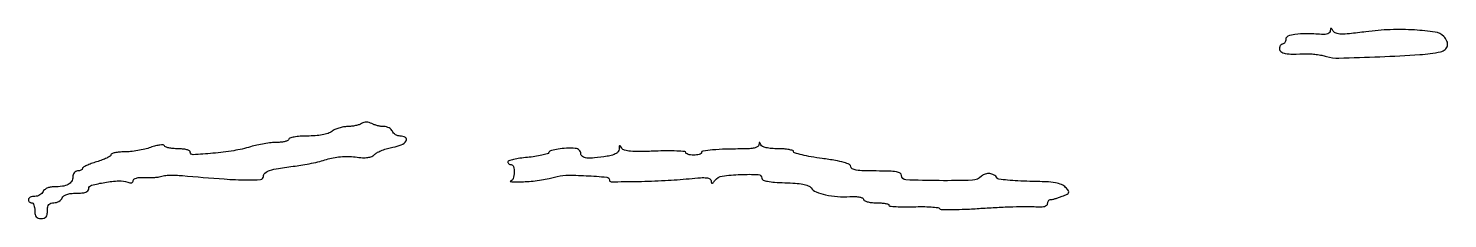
# Model space of a CAD drawing. Extents: x 78 to 525, y 301 to 361.
import ezdxf

# ---------------------------------------------------------------- set-up
doc = ezdxf.new("R2010")
doc.units = 0

msp = doc.modelspace()

# ---------------------------------------------------------------- linework, layer by layer
for points in [[(488.015313, 360.174634, -0.17915), (487.811245, 359.642338, -0.114977), (487.267255, 359.252978, -0.077084), (486.396302, 359.041313, -0.037614), (485.25, 359.030596, 0.013823), (480.372442, 359.216997, 0.03646), (476.885295, 358.999344, 0.054623), (474.657845, 358.443945, 0.314081), (474, 357.5, -0.064853), (473.925306, 356.926543, -0.082425), (473.70625, 356.440625, -0.098894), (473.381354, 356.115568, -0.148195), (473, 356, 0.148195), (472.618646, 355.884432, 0.098894), (472.29375, 355.559375, 0.082425), (472.074694, 355.073457, 0.064853), (472, 354.5, 0.248335), (472.481159, 353.590974, 0.103945), (473.802086, 353.04799, 0.046608), (476.246033, 352.828148, 0.010031), (480.5, 352.928121, -0.028839), (481.887441, 352.908551, -0.015427), (483.593297, 352.73288, -0.015312), (485.328781, 352.445513, -0.023064), (486.817606, 352.079855, 0.07834), (490.709069, 351.568749, 0.003892), (503.638226, 352.002721, 0.005956), (516.229267, 352.673824, 0.035426), (522.75, 353.566043, 0.11947), (524.188986, 354.251624, 0.173727), (524.910329, 355.443232, 0.155498), (524.749009, 356.928344, 0.09243), (523.73344, 358.409417, 0.161889), (521.040243, 359.758567, 0.021033), (514.557325, 360.417888, 0.023974), (506.918272, 360.504625, 0.023381), (499.241255, 359.863345, -0.005), (494.018657, 359.23312, -0.032474), (491.373823, 359.113582, -0.073035), (489.836806, 359.370418, -0.175578), (488.937453, 360.066963, 0.013425), (488.462132, 360.775278, 0.212274), (488.218171, 360.919721, 0.410772), (488.058677, 360.795096, 0.02912)], [(182.946118, 330.945537, -0.063899), (182.184389, 330.590211, -0.023943), (181.043547, 330.285541, -0.023256), (179.75466, 330.068822, -0.0261), (178.5, 329.983509, 0.040647), (177.209168, 329.857964, 0.02985), (175.811043, 329.518951, 0.030426), (174.518241, 329.034695, 0.057144), (173.55887, 328.468197, -0.084249), (172.386004, 327.858396, -0.031043), (170.572618, 327.396729, -0.027341), (168.335653, 327.098454, -0.019475), (165.80887, 327, 0.016099), (163.576707, 326.92811, 0.026529), (161.702218, 326.706962, 0.024906), (160.298759, 326.392708, 0.337146), (160, 326, -0.286674), (159.758166, 325.612872, -0.047725), (158.898438, 325.29057, -0.039935), (157.687022, 325.065788, -0.025193), (156.25, 324.989176, 0.026842), (154.492368, 324.889663, 0.013317), (152.279687, 324.584932, 0.013177), (149.996699, 324.146239, 0.018824), (148, 323.628226, -0.032118), (142.657334, 322.39266, -0.018603), (136.115593, 321.564993, -0.009569), (129.852415, 321.128926, -0.429046), (129, 321.939448, 0.285183), (128.745672, 322.349086, 0.04882), (127.849479, 322.688463, 0.040547), (126.584204, 322.923135, 0.02559), (125.083333, 323, -0.021893), (123.558808, 323.066785, -0.031212), (122.219271, 323.269186, -0.031915), (121.192779, 323.560112, -0.224129), (120.833333, 323.916377, 0.30234), (120.461559, 324.19014, 0.039762), (119.431245, 324.157195, 0.03509), (118.068648, 323.906994, 0.021308), (116.5, 323.431434, -0.026131), (114.660519, 322.893073, -0.015612), (112.426563, 322.437328, -0.01561), (110.167399, 322.121709, -0.026018), (108.25, 322.015056, 0.019716), (106.620994, 321.945017, 0.031846), (105.248437, 321.743096, 0.033677), (104.244297, 321.457539, 0.316583), (104, 321.110376, -0.260513), (103.766809, 320.69319, -0.023355), (102.678125, 320.091777, -0.025694), (101.224276, 319.465719, -0.017036), (99.5, 318.892061, 0.014967), (97.775544, 318.326258, 0.022892), (96.321875, 317.724053, 0.019203), (95.216323, 317.152812, 0.270168), (95, 316.781685, -0.18464), (94.885913, 316.483274, -0.090258), (94.559375, 316.22962, -0.070118), (94.073987, 316.057704, -0.050139), (93.5, 316, 0.125389), (92.927938, 315.854248, 0.100779), (92.440625, 315.443928, 0.090193), (92.113102, 314.830154, 0.077727), (92, 314.106989, -0.138922), (91.610586, 312.732478, -0.1356), (90.555363, 311.751234, -0.087594), (88.726523, 311.175896, -0.032523), (86.025201, 311, 0.048332), (84.893641, 310.890362, 0.055996), (83.861684, 310.565418, 0.064178), (83.064452, 310.081981, 0.133561), (82.638374, 309.5, -0.104363), (82.267132, 308.926359, -0.06668), (81.635134, 308.440625, -0.06271), (80.850994, 308.111994, -0.068006), (80.031385, 308, 0.047258), (79.253918, 307.926353, 0.067241), (78.596719, 307.70625, 0.087393), (78.153584, 307.381936, 0.193529), (78, 307, 0.099038), (78.076342, 306.618362, 0.097945), (78.29375, 306.29375, 0.097945), (78.618362, 306.076342, 0.099038), (79, 306, -0.226478), (79.382936, 305.817169, -0.074992), (79.70625, 305.265625, -0.057076), (79.926884, 304.457356, -0.038131), (80, 303.5, 0.044917), (80.106468, 302.317234, 0.124434), (80.45, 301.5625, 0.149477), (81.064742, 301.142566, 0.07578), (82, 301, 0.07578), (82.935258, 301.142566, 0.149477), (83.55, 301.5625, 0.124434), (83.893532, 302.317234, 0.044917), (84, 303.5, -0.044891), (84.107001, 304.689377, -0.126393), (84.453138, 305.442328, -0.150197), (85.075682, 305.85941, -0.073159), (86.031385, 306, 0.068006), (86.850994, 306.111994, 0.06271), (87.635134, 306.440625, 0.06668), (88.267132, 306.926359, 0.104363), (88.638374, 307.5, -0.147116), (89.137371, 308.144888, -0.074201), (90.061664, 308.61671, -0.054096), (91.38764, 308.907339, -0.026927), (93.106989, 309, 0.022325), (94.855875, 309.078128, 0.0632), (96.047177, 309.338927, 0.109414), (96.745189, 309.776266, 0.20092), (97, 310.384777, -0.340826), (97.86347, 311.504361, -0.022831), (102.081925, 312.4089, -0.029086), (106.50576, 312.885924, -0.104293), (109.296844, 312.439585, 0.052622), (109.986088, 312.255301, 0.114938), (110.528278, 312.29482, 0.169044), (110.869481, 312.547039, 0.150961), (111, 312.96948, -0.249787), (111.254897, 313.447875, -0.084637), (111.997773, 313.782132, -0.053746), (113.175741, 313.956011, -0.023792), (114.75, 313.942769, 0.016928), (116.295702, 313.908552, 0.016965), (117.839062, 313.979051, 0.017052), (119.178533, 314.131972, 0.062376), (120, 314.361413, -0.07716), (120.880638, 314.579665, -0.014813), (122.528125, 314.677475, -0.01546), (124.475767, 314.675055, -0.0137), (126.5, 314.554355, 0.002914), (139.690653, 313.481895, 0.015919), (146.840712, 313.170946, 0.022592), (151.128423, 313.314852, 0.391339), (152, 314.257895, -0.220617), (152.513199, 315.364387, -0.09634), (153.958546, 316.17315, -0.042004), (156.735312, 316.835361, -0.007582), (162, 317.550371, 0.013117), (164.422918, 317.906786, 0.008902), (167.161622, 318.433745, 0.008974), (169.789811, 319.037592, 0.017719), (171.848075, 319.627715, -0.030465), (173.995034, 320.184488, -0.026546), (176.294912, 320.508003, -0.026301), (178.639719, 320.587945, -0.028352), (180.92127, 320.416056, 0.018337), (183.256836, 320.193, 0.049009), (184.926024, 320.258791, 0.070055), (186.164928, 320.611311, 0.092337), (187.131478, 321.274335, -0.078736), (187.984714, 321.894159, -0.025609), (189.411639, 322.531209, -0.024806), (191.094618, 323.087229, -0.025535), (192.808283, 323.46761, 0.058172), (195.452646, 324.23827, 0.149627), (196.963206, 325.502468, 0.418296), (196.738736, 326.528146, 0.141683), (195.106989, 327, -0.07271), (194.340293, 327.112085, -0.064008), (193.600966, 327.440625, -0.066864), (192.999607, 327.926463, -0.098143), (192.638374, 328.5, 0.107252), (192.262425, 329.073701, 0.066496), (191.615822, 329.559375, 0.062061), (190.810396, 329.888058, 0.065969), (189.965643, 330, -0.036231), (189.036017, 330.067452, -0.023276), (187.973969, 330.273253, -0.023381), (186.947752, 330.57358, -0.040006), (186.130377, 330.930225, 0.059354), (185.320013, 331.247173, 0.062443), (184.47181, 331.357662, 0.06532), (183.657496, 331.254806, 0.077151)], [(308.078947, 324.240562, -0.235606), (307.769427, 323.706649, -0.073764), (306.906338, 323.305178, -0.049022), (305.560498, 323.046122, -0.021667), (303.75, 322.957577, 0.005095), (297.626297, 322.861241, 0.014943), (293.414271, 322.625949, 0.012404), (290.455015, 322.297632, 0.375118), (290, 321.776477, -0.265572), (289.82922, 321.477623, -0.057897), (289.265625, 321.22809, -0.045902), (288.457821, 321.056416, -0.029425), (287.5, 321, -0.031465), (286.542282, 321.060328, -0.048646), (285.734375, 321.243567, -0.062367), (285.17437, 321.510513, -0.255715), (285, 321.829163, 0.393529), (284.703019, 322.148058, 0.007062), (282.168962, 322.292685, 0.013441), (279.057836, 322.34249, 0.008055), (275.362423, 322.242751, -0.006631), (270.571906, 322.099802, -0.026049), (267.619141, 322.204719, -0.04162), (265.751121, 322.526903, -0.19021), (264.877736, 323.163588, 0.017613), (264.428769, 323.819597, 0.323696), (264.201692, 323.892159, 0.303592), (264.049851, 323.698317, 0.016385), (264.015313, 322.880842, -0.158158), (263.764708, 322.132583, -0.099687), (263.075267, 321.509123, -0.065835), (261.915449, 321.011928, -0.027431), (260.25, 320.641848, -0.0132), (256.286347, 320.093747, -0.053716), (253.855942, 320.084796, -0.118642), (252.510003, 320.560639, -0.253955), (252, 321.5, 0.113754), (251.866203, 322.08049, 0.094082), (251.485938, 322.590502, 0.087841), (250.918395, 322.952098, 0.083081), (250.25, 323.105963, 0.023758), (247.431092, 323.142526, 0.029602), (244.82351, 322.897419, 0.029101), (242.735817, 322.450055, 0.188634), (241.890235, 321.81763, -0.183571), (241.349337, 321.404767, -0.016186), (239.655895, 320.960643, -0.019498), (237.53671, 320.563786, -0.013927), (235.140235, 320.279, 0.013054), (232.786445, 320.003449, 0.021077), (230.803694, 319.632824, 0.016388), (229.270843, 319.225524, 0.330921), (229, 318.861111, 0.11538), (229.076819, 318.532644, 0.100436), (229.29375, 318.252951, 0.093409), (229.618122, 318.065228, 0.084791), (230, 318, -0.342462), (230.779093, 317.395483, -0.072154), (230.97572, 315.56422, -0.065673), (230.64696, 313.628732, -0.241972), (229.805846, 312.768615, 0.7942), (229.817881, 312.640053, 0.027727), (230.678278, 312.571398, 0.012853), (232.288854, 312.573844, 0.00541), (234.452725, 312.656204, 0.014061), (236.938879, 312.847979, 0.011559), (239.579271, 313.188402, 0.011726), (241.991256, 313.614337, 0.030143), (243.702493, 314.066829, -0.07712), (247.267109, 314.659798, -0.015988), (253.638615, 314.525534, -0.008608), (260.159154, 314.06665, -0.389259), (260.999008, 313.148509, 0.417253), (261.542518, 312.608955, 0.002102), (269.97244, 312.718886, 0.008484), (278.504083, 313.010878, 0.011761), (286.135312, 313.581992, -0.007608), (289.709355, 313.879335, -0.042361), (291.632022, 313.846871, -0.104267), (292.647782, 313.522237, -0.263512), (293.031803, 312.87921, 0.048653), (293.105127, 312.272572, 0.401421), (293.315359, 312.131864, 0.17297), (293.653023, 312.323494, 0.015214), (294.281803, 313.098472, -0.198371), (296.48154, 314.381252, -0.023646), (302.215862, 314.89296, -0.021386), (307.877174, 314.887033, -0.399225), (309.009258, 313.713229, 0.307607), (309.394113, 313.156052, 0.044753), (310.789091, 312.754867, 0.030965), (312.992304, 312.469785, 0.010517), (316.219982, 312.32206, -0.012082), (319.531738, 312.160095, -0.030161), (321.931967, 311.838152, -0.041039), (323.600388, 311.3662, -0.146464), (324.475012, 310.703286, 0.138881), (326.078007, 309.450368, 0.041038), (329.078798, 308.504328, 0.037587), (332.793255, 307.949656, 0.032163), (336.75, 307.914876, -0.021064), (338.464674, 307.937844, -0.041588), (339.817012, 307.785943, -0.056586), (340.727418, 307.496285, -0.295613), (341, 307.075529, 0.286147), (341.258997, 306.660025, 0.048369), (342.175, 306.315937, 0.040287), (343.467182, 306.077941, 0.025408), (345, 306, -0.017644), (346.533217, 305.945879, -0.028718), (347.824608, 305.779688, -0.028401), (348.782795, 305.542973, -0.329613), (348.998665, 305.25, 0.385271), (349.260804, 304.959258, 0.008946), (351.258647, 304.791637, 0.015206), (353.74303, 304.703642, 0.009133), (356.694095, 304.742805, -0.009924), (359.683651, 304.777749, -0.01486), (362.29284, 304.678871, -0.009722), (364.425985, 304.492732, -0.218109), (364.94543, 304.184196, 0.242699), (365.506238, 303.885589, 0.004358), (369.00897, 303.870294, 0.009799), (373.168703, 303.969926, 0.006251), (378, 304.240985, -0.004293), (383.097287, 304.547003, -0.004618), (388.076563, 304.756969, -0.004375), (392.353177, 304.860303, -0.021871), (394.75, 304.792388, 0.018021), (396.671224, 304.723145, 0.055054), (397.96588, 304.866146, 0.101338), (398.725668, 305.207264, 0.241226), (399, 305.742794, -0.072723), (399.070245, 306.223205, -0.087481), (399.274627, 306.630696, -0.1005), (399.578381, 306.903108, -0.133466), (399.9349, 307, 0.057857), (400.457869, 307.060718, 0.011), (401.38744, 307.301219, 0.011606), (402.465741, 307.632866, 0.010432), (403.566877, 308.025427, 0.016013), (405.162484, 308.691298, 0.194179), (405.610752, 309.163083, 0.255611), (405.538988, 309.737704, 0.02771), (404.668512, 310.813797, 0.111295), (403.391094, 311.713385, 0.055945), (401.485515, 312.261559, 0.031153), (398.504508, 312.578874, 0.006934), (393.380325, 312.732105, -0.008639), (389.622878, 312.857292, -0.013067), (386.360399, 313.108064, -0.007766), (383.67508, 313.427443, -0.21756), (383.093791, 313.793791, 0.116102), (382.104165, 314.733685, 0.103895), (380.758284, 315.181809, 0.104962), (379.357364, 315.048613, 0.120946), (378.211726, 314.354584, -0.190516), (375.279075, 313.08387, -0.010025), (364.860481, 312.955614, -0.007772), (354.296735, 313.201623, -0.402886), (353, 314.549711, 0.269909), (352.583493, 315.265072, 0.084438), (351.370964, 315.704678, 0.037621), (349.114628, 315.940488, 0.007231), (345, 316, -0.007726), (341.038332, 316.061219, -0.034324), (338.722773, 316.292437, -0.067773), (337.417216, 316.701282, -0.290798), (337, 317.357983, 0.291213), (336.558747, 318.051345, 0.039346), (334.866709, 318.685608, 0.027567), (332.152302, 319.306495, 0.008484), (328, 319.945874, -0.009326), (324.549693, 320.483111, -0.015135), (321.64375, 321.082428, -0.008875), (319.309028, 321.682076, -0.337405), (319, 322.087891, 0.330243), (318.735766, 322.44432, 0.027883), (317.555729, 322.732068, 0.028411), (315.968038, 322.934184, 0.017455), (314.083333, 323, -0.020037), (312.024217, 323.082549, -0.036638), (310.364005, 323.339206, -0.045015), (309.170107, 323.73034, -0.197694), (308.662281, 324.25, 0.009423), (308.383872, 324.904168, 0.299981), (308.243798, 324.9933, 0.378007), (308.135179, 324.894323, 0.0116)]]:
    msp.add_lwpolyline(points, format="xyb", close=True)

doc.saveas('drawing.dxf')
